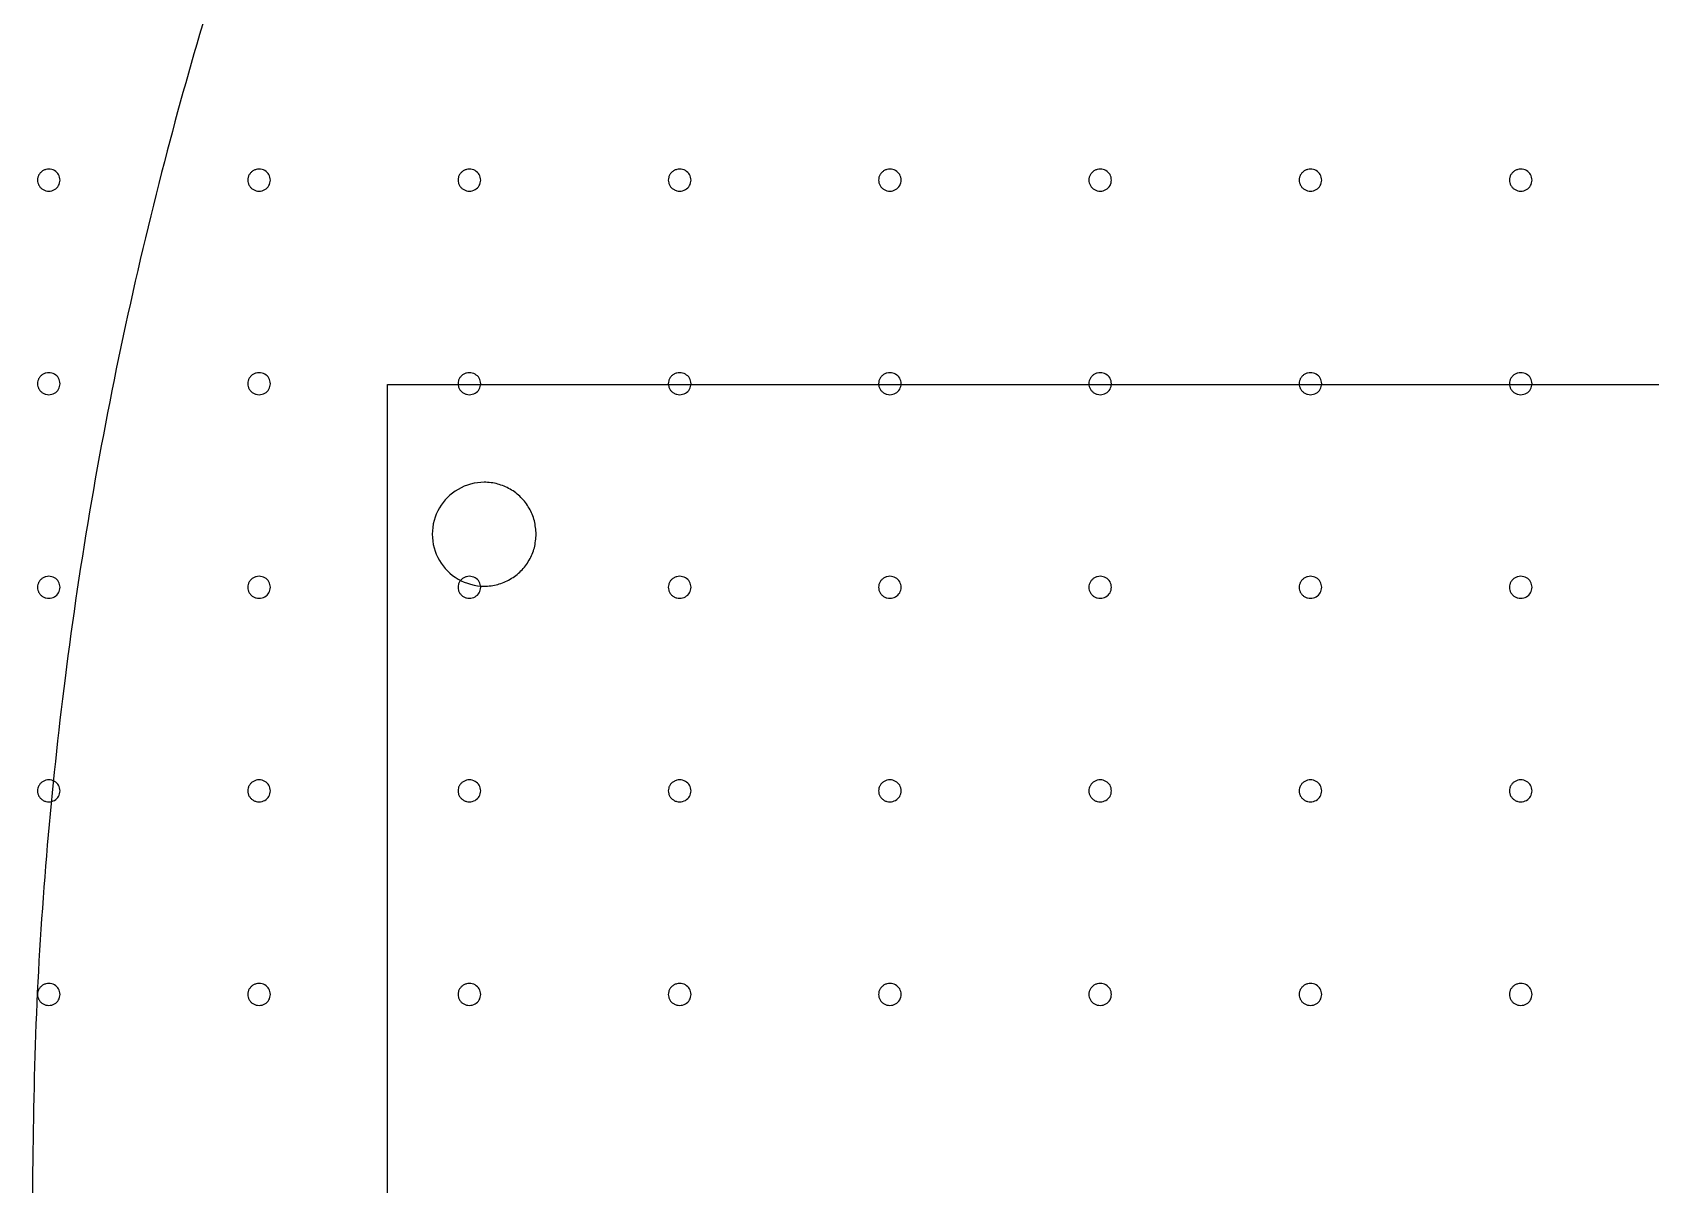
# Model space of a CAD drawing. Extents: x 0 to 210, y 0 to 204.
# Drawn here: x 0.14 to 41.4, y 104.94 to 134.29 of the extents above; entities that cross this region are included whole.
import ezdxf

# ---------------------------------------------------------------- set-up
doc = ezdxf.new("R2010")
doc.units = 0
doc.layers.add('Capa_1', color=7, linetype='CONTINUOUS')

msp = doc.modelspace()

# ---------------------------------------------------------------- linework, layer by layer
at = {"layer": 'Capa_1', "color": 7}
for p, q in [((0.850061, 130.530756), (0.850061, 130.530756)), ((6.210611, 130.530756), (6.210611, 130.530756)), ((11.571162, 130.530756), (11.571162, 130.530756)), ((16.931712, 130.530756), (16.931712, 130.530756)), ((22.292263, 130.530756), (22.292263, 130.530756)), ((27.652812, 130.530756), (27.652812, 130.530756)), ((33.013362, 130.530756), (33.013362, 130.530756)), ((38.373914, 130.530756), (38.373914, 130.530756)), ((0.850061, 125.343967), (0.850061, 125.343967)), ((6.210611, 125.343967), (6.210611, 125.343967)), ((11.571162, 125.343967), (11.571162, 125.343967)), ((16.931712, 125.343967), (16.931712, 125.343967)), ((22.292263, 125.343967), (22.292263, 125.343967)), ((27.652812, 125.343967), (27.652812, 125.343967)), ((33.013362, 125.343967), (33.013362, 125.343967)), ((38.373914, 125.343967), (38.373914, 125.343967)), ((12.983611, 121.509748), (12.983611, 121.509748)), ((0.850061, 120.157181), (0.850061, 120.157181)), ((6.210611, 120.157181), (6.210611, 120.157181)), ((11.571162, 120.157181), (11.571162, 120.157181)), ((16.931712, 120.157181), (16.931712, 120.157181)), ((22.292263, 120.157181), (22.292263, 120.157181)), ((27.652812, 120.157181), (27.652812, 120.157181)), ((33.013362, 120.157181), (33.013362, 120.157181)), ((38.373914, 120.157181), (38.373914, 120.157181)), ((0.850061, 114.970394), (0.850061, 114.970394)), ((6.210611, 114.970394), (6.210611, 114.970394)), ((11.571162, 114.970394), (11.571162, 114.970394)), ((16.931712, 114.970394), (16.931712, 114.970394)), ((22.292263, 114.970394), (22.292263, 114.970394)), ((27.652812, 114.970394), (27.652812, 114.970394)), ((33.013362, 114.970394), (33.013362, 114.970394)), ((38.373914, 114.970394), (38.373914, 114.970394)), ((0.850061, 109.783608), (0.850061, 109.783608)), ((6.210611, 109.783608), (6.210611, 109.783608)), ((11.571162, 109.783608), (11.571162, 109.783608)), ((16.931712, 109.783608), (16.931712, 109.783608)), ((22.292263, 109.783608), (22.292263, 109.783608)), ((27.652812, 109.783608), (27.652812, 109.783608)), ((33.013362, 109.783608), (33.013362, 109.783608)), ((38.373914, 109.783608), (38.373914, 109.783608))]:
    msp.add_line(p, q, dxfattribs=at)
at = {"layer": 'Capa_1', "color": 1}
for p, q in [((9.196389, 125.323346), (59.843614, 125.323346)), ((9.196389, 84.676127), (9.196389, 125.323346))]:
    msp.add_line(p, q, dxfattribs=at)
at = {"layer": 'Capa_1', "color": 7}
for points, knots in [([(12.874184, 154.727772), (12.199114, 153.449918), (10.850418, 150.896945), (9.031763, 146.96932), (7.394556, 143.046568), (5.945186, 139.129869), (4.671981, 135.229055), (3.511036, 131.135163), (2.484113, 126.847086), (1.615329, 122.365672), (0.954992, 117.941684), (0.494955, 113.583713), (0.206595, 109.298789), (0.162954, 106.434237), (0.141111, 105.000437)], [0, 0, 0, 0, 4.33501, 8.660742, 12.979161, 17.084288, 21.186086, 25.28611, 29.847043, 34.409792, 38.976489, 43.26141, 47.55356, 51.854858, 51.854858, 51.854858, 51.854858]), ([(0.850061, 130.530756), (0.841995, 130.481322), (0.825989, 130.383224), (0.710354, 130.276771), (0.586041, 130.244492), (0.485422, 130.257422), (0.414977, 130.285565), (0.354378, 130.330425), (0.307824, 130.389031), (0.278507, 130.457353), (0.268467, 130.530756), (0.278507, 130.604158), (0.307825, 130.67248), (0.354379, 130.731085), (0.414978, 130.775944), (0.485423, 130.804087), (0.586041, 130.817017), (0.710353, 130.784738), (0.825988, 130.678286), (0.841995, 130.580189), (0.850061, 130.530756)], [0, 0, 0, 0, 0.146605, 0.290931, 0.441768, 0.517413, 0.592123, 0.666911, 0.741063, 0.814052, 0.887328, 0.960604, 1.033593, 1.107744, 1.182532, 1.257241, 1.332887, 1.483723, 1.628047, 1.774652, 1.774652, 1.774652, 1.774652]), ([(6.210611, 130.530756), (6.202545, 130.481322), (6.186539, 130.383224), (6.070905, 130.276771), (5.946592, 130.244492), (5.845973, 130.257422), (5.775528, 130.285565), (5.714929, 130.330425), (5.668374, 130.389031), (5.639057, 130.457353), (5.629018, 130.530756), (5.639057, 130.604158), (5.668375, 130.67248), (5.71493, 130.731085), (5.775528, 130.775944), (5.845973, 130.804087), (5.946592, 130.817017), (6.070904, 130.784738), (6.186538, 130.678286), (6.202545, 130.580189), (6.210611, 130.530756)], [0, 0, 0, 0, 0.146605, 0.290931, 0.441768, 0.517413, 0.592123, 0.666911, 0.741063, 0.814052, 0.887328, 0.960604, 1.033593, 1.107744, 1.182532, 1.257241, 1.332887, 1.483723, 1.628047, 1.774652, 1.774652, 1.774652, 1.774652]), ([(11.571162, 130.530756), (11.563096, 130.481322), (11.54709, 130.383224), (11.431455, 130.276771), (11.307142, 130.244492), (11.206523, 130.257422), (11.136078, 130.285565), (11.075479, 130.330425), (11.028925, 130.389031), (10.999607, 130.457353), (10.989568, 130.530756), (10.999608, 130.604158), (11.028926, 130.67248), (11.07548, 130.731085), (11.136079, 130.775944), (11.206524, 130.804087), (11.307142, 130.817017), (11.431454, 130.784738), (11.547088, 130.678286), (11.563095, 130.580189), (11.571162, 130.530756)], [0, 0, 0, 0, 0.146605, 0.290931, 0.441768, 0.517413, 0.592123, 0.666911, 0.741063, 0.814052, 0.887328, 0.960604, 1.033593, 1.107744, 1.182532, 1.257241, 1.332887, 1.483723, 1.628047, 1.774652, 1.774652, 1.774652, 1.774652]), ([(16.931712, 130.530756), (16.923646, 130.481322), (16.90764, 130.383224), (16.792005, 130.276771), (16.667693, 130.244492), (16.567073, 130.257422), (16.496629, 130.285565), (16.43603, 130.330425), (16.389475, 130.389031), (16.360158, 130.457353), (16.350118, 130.530756), (16.360158, 130.604158), (16.389476, 130.67248), (16.436031, 130.731085), (16.496629, 130.775944), (16.567074, 130.804087), (16.667692, 130.817017), (16.792005, 130.784738), (16.907639, 130.678286), (16.923646, 130.580189), (16.931712, 130.530756)], [0, 0, 0, 0, 0.146605, 0.290931, 0.441768, 0.517413, 0.592123, 0.666911, 0.741063, 0.814052, 0.887328, 0.960604, 1.033593, 1.107744, 1.182532, 1.257241, 1.332887, 1.483723, 1.628047, 1.774652, 1.774652, 1.774652, 1.774652]), ([(22.292263, 130.530756), (22.284197, 130.481322), (22.26819, 130.383224), (22.152556, 130.276771), (22.028243, 130.244492), (21.927624, 130.257422), (21.857179, 130.285565), (21.79658, 130.330425), (21.750026, 130.389031), (21.720708, 130.457353), (21.710669, 130.530756), (21.720709, 130.604158), (21.750027, 130.67248), (21.796581, 130.731085), (21.85718, 130.775944), (21.927624, 130.804087), (22.028243, 130.817017), (22.152555, 130.784738), (22.268189, 130.678286), (22.284196, 130.580189), (22.292263, 130.530756)], [0, 0, 0, 0, 0.146605, 0.290931, 0.441768, 0.517413, 0.592123, 0.666911, 0.741063, 0.814052, 0.887328, 0.960604, 1.033593, 1.107744, 1.182532, 1.257241, 1.332887, 1.483723, 1.628047, 1.774652, 1.774652, 1.774652, 1.774652]), ([(27.652812, 130.530756), (27.644746, 130.481322), (27.62874, 130.383224), (27.513106, 130.276771), (27.388793, 130.244492), (27.288174, 130.257422), (27.217729, 130.285565), (27.15713, 130.330425), (27.110576, 130.389031), (27.081258, 130.457353), (27.071219, 130.530756), (27.081259, 130.604158), (27.110576, 130.67248), (27.157131, 130.731085), (27.21773, 130.775944), (27.288174, 130.804087), (27.388793, 130.817017), (27.513105, 130.784738), (27.628739, 130.678286), (27.644746, 130.580189), (27.652812, 130.530756)], [0, 0, 0, 0, 0.146605, 0.290931, 0.441768, 0.517413, 0.592123, 0.666911, 0.741063, 0.814052, 0.887328, 0.960604, 1.033593, 1.107744, 1.182532, 1.257241, 1.332887, 1.483723, 1.628047, 1.774652, 1.774652, 1.774652, 1.774652]), ([(33.013362, 130.530756), (33.005296, 130.481322), (32.98929, 130.383224), (32.873656, 130.276771), (32.749343, 130.244492), (32.648724, 130.257422), (32.578279, 130.285565), (32.51768, 130.330425), (32.471125, 130.389031), (32.441808, 130.457353), (32.431768, 130.530756), (32.441808, 130.604158), (32.471126, 130.67248), (32.517681, 130.731085), (32.578279, 130.775944), (32.648724, 130.804087), (32.749342, 130.817017), (32.873655, 130.784738), (32.989289, 130.678286), (33.005296, 130.580189), (33.013362, 130.530756)], [0, 0, 0, 0, 0.146605, 0.290931, 0.441768, 0.517413, 0.592123, 0.666911, 0.741063, 0.814052, 0.887328, 0.960604, 1.033593, 1.107744, 1.182532, 1.257241, 1.332887, 1.483723, 1.628047, 1.774652, 1.774652, 1.774652, 1.774652]), ([(38.373914, 130.530756), (38.365849, 130.481322), (38.349842, 130.383224), (38.234208, 130.276771), (38.109895, 130.244492), (38.009276, 130.257422), (37.938831, 130.285565), (37.878232, 130.330425), (37.831678, 130.389031), (37.80236, 130.457353), (37.792321, 130.530756), (37.802361, 130.604158), (37.831678, 130.67248), (37.878233, 130.731085), (37.938832, 130.775944), (38.009276, 130.804087), (38.109895, 130.817017), (38.234207, 130.784738), (38.349841, 130.678286), (38.365848, 130.580189), (38.373914, 130.530756)], [0, 0, 0, 0, 0.146605, 0.290931, 0.441768, 0.517413, 0.592123, 0.666911, 0.741063, 0.814052, 0.887328, 0.960604, 1.033593, 1.107744, 1.182532, 1.257241, 1.332887, 1.483723, 1.628047, 1.774652, 1.774652, 1.774652, 1.774652]), ([(0.850061, 125.343967), (0.841995, 125.294534), (0.825989, 125.196436), (0.710354, 125.089983), (0.586041, 125.057703), (0.485422, 125.070634), (0.414977, 125.098777), (0.354378, 125.143637), (0.307824, 125.202242), (0.278507, 125.270564), (0.268467, 125.343967), (0.278507, 125.417369), (0.307825, 125.485691), (0.354379, 125.544296), (0.414978, 125.589155), (0.485423, 125.617298), (0.586041, 125.630229), (0.710353, 125.597949), (0.825988, 125.491497), (0.841995, 125.3934), (0.850061, 125.343967)], [0, 0, 0, 0, 0.146605, 0.290931, 0.441768, 0.517413, 0.592123, 0.666911, 0.741063, 0.814052, 0.887328, 0.960604, 1.033593, 1.107744, 1.182532, 1.257241, 1.332887, 1.483723, 1.628047, 1.774652, 1.774652, 1.774652, 1.774652]), ([(6.210611, 125.343967), (6.202545, 125.294534), (6.186539, 125.196436), (6.070905, 125.089983), (5.946592, 125.057703), (5.845973, 125.070634), (5.775528, 125.098777), (5.714929, 125.143637), (5.668374, 125.202242), (5.639057, 125.270564), (5.629018, 125.343967), (5.639057, 125.417369), (5.668375, 125.485691), (5.71493, 125.544296), (5.775528, 125.589155), (5.845973, 125.617298), (5.946592, 125.630229), (6.070904, 125.597949), (6.186538, 125.491497), (6.202545, 125.3934), (6.210611, 125.343967)], [0, 0, 0, 0, 0.146605, 0.290931, 0.441768, 0.517413, 0.592123, 0.666911, 0.741063, 0.814052, 0.887328, 0.960604, 1.033593, 1.107744, 1.182532, 1.257241, 1.332887, 1.483723, 1.628047, 1.774652, 1.774652, 1.774652, 1.774652]), ([(11.571162, 125.343967), (11.563096, 125.294534), (11.54709, 125.196436), (11.431455, 125.089983), (11.307142, 125.057703), (11.206523, 125.070634), (11.136078, 125.098777), (11.075479, 125.143637), (11.028925, 125.202242), (10.999607, 125.270564), (10.989568, 125.343967), (10.999608, 125.417369), (11.028926, 125.485691), (11.07548, 125.544296), (11.136079, 125.589155), (11.206524, 125.617298), (11.307142, 125.630229), (11.431454, 125.597949), (11.547088, 125.491497), (11.563095, 125.3934), (11.571162, 125.343967)], [0, 0, 0, 0, 0.146605, 0.290931, 0.441768, 0.517413, 0.592123, 0.666911, 0.741063, 0.814052, 0.887328, 0.960604, 1.033593, 1.107744, 1.182532, 1.257241, 1.332887, 1.483723, 1.628047, 1.774652, 1.774652, 1.774652, 1.774652]), ([(16.931712, 125.343967), (16.923646, 125.294534), (16.90764, 125.196436), (16.792005, 125.089983), (16.667693, 125.057703), (16.567073, 125.070634), (16.496629, 125.098777), (16.43603, 125.143637), (16.389475, 125.202242), (16.360158, 125.270564), (16.350118, 125.343967), (16.360158, 125.417369), (16.389476, 125.485691), (16.436031, 125.544296), (16.496629, 125.589155), (16.567074, 125.617298), (16.667692, 125.630229), (16.792005, 125.597949), (16.907639, 125.491497), (16.923646, 125.3934), (16.931712, 125.343967)], [0, 0, 0, 0, 0.146605, 0.290931, 0.441768, 0.517413, 0.592123, 0.666911, 0.741063, 0.814052, 0.887328, 0.960604, 1.033593, 1.107744, 1.182532, 1.257241, 1.332887, 1.483723, 1.628047, 1.774652, 1.774652, 1.774652, 1.774652]), ([(22.292263, 125.343967), (22.284197, 125.294534), (22.26819, 125.196436), (22.152556, 125.089983), (22.028243, 125.057703), (21.927624, 125.070634), (21.857179, 125.098777), (21.79658, 125.143637), (21.750026, 125.202242), (21.720708, 125.270564), (21.710669, 125.343967), (21.720709, 125.417369), (21.750027, 125.485691), (21.796581, 125.544296), (21.85718, 125.589155), (21.927624, 125.617298), (22.028243, 125.630229), (22.152555, 125.597949), (22.268189, 125.491497), (22.284196, 125.3934), (22.292263, 125.343967)], [0, 0, 0, 0, 0.146605, 0.290931, 0.441768, 0.517413, 0.592123, 0.666911, 0.741063, 0.814052, 0.887328, 0.960604, 1.033593, 1.107744, 1.182532, 1.257241, 1.332887, 1.483723, 1.628047, 1.774652, 1.774652, 1.774652, 1.774652]), ([(27.652812, 125.343967), (27.644746, 125.294534), (27.62874, 125.196436), (27.513106, 125.089983), (27.388793, 125.057703), (27.288174, 125.070634), (27.217729, 125.098777), (27.15713, 125.143637), (27.110576, 125.202242), (27.081258, 125.270564), (27.071219, 125.343967), (27.081259, 125.417369), (27.110576, 125.485691), (27.157131, 125.544296), (27.21773, 125.589155), (27.288174, 125.617298), (27.388793, 125.630229), (27.513105, 125.597949), (27.628739, 125.491497), (27.644746, 125.3934), (27.652812, 125.343967)], [0, 0, 0, 0, 0.146605, 0.290931, 0.441768, 0.517413, 0.592123, 0.666911, 0.741063, 0.814052, 0.887328, 0.960604, 1.033593, 1.107744, 1.182532, 1.257241, 1.332887, 1.483723, 1.628047, 1.774652, 1.774652, 1.774652, 1.774652]), ([(33.013362, 125.343967), (33.005296, 125.294534), (32.98929, 125.196436), (32.873656, 125.089983), (32.749343, 125.057703), (32.648724, 125.070634), (32.578279, 125.098777), (32.51768, 125.143637), (32.471125, 125.202242), (32.441808, 125.270564), (32.431768, 125.343967), (32.441808, 125.417369), (32.471126, 125.485691), (32.517681, 125.544296), (32.578279, 125.589155), (32.648724, 125.617298), (32.749342, 125.630229), (32.873655, 125.597949), (32.989289, 125.491497), (33.005296, 125.3934), (33.013362, 125.343967)], [0, 0, 0, 0, 0.146605, 0.290931, 0.441768, 0.517413, 0.592123, 0.666911, 0.741063, 0.814052, 0.887328, 0.960604, 1.033593, 1.107744, 1.182532, 1.257241, 1.332887, 1.483723, 1.628047, 1.774652, 1.774652, 1.774652, 1.774652]), ([(38.373914, 125.343967), (38.365849, 125.294534), (38.349842, 125.196436), (38.234208, 125.089983), (38.109895, 125.057703), (38.009276, 125.070634), (37.938831, 125.098777), (37.878232, 125.143637), (37.831678, 125.202242), (37.80236, 125.270564), (37.792321, 125.343967), (37.802361, 125.417369), (37.831678, 125.485691), (37.878233, 125.544296), (37.938832, 125.589155), (38.009276, 125.617298), (38.109895, 125.630229), (38.234207, 125.597949), (38.349841, 125.491497), (38.365848, 125.3934), (38.373914, 125.343967)], [0, 0, 0, 0, 0.146605, 0.290931, 0.441768, 0.517413, 0.592123, 0.666911, 0.741063, 0.814052, 0.887328, 0.960604, 1.033593, 1.107744, 1.182532, 1.257241, 1.332887, 1.483723, 1.628047, 1.774652, 1.774652, 1.774652, 1.774652]), ([(12.983611, 121.509748), (12.974787, 121.393921), (12.957213, 121.163226), (12.818336, 120.840376), (12.60703, 120.563008), (12.329333, 120.350296), (12.00639, 120.216688), (11.545284, 120.155088), (10.966336, 120.310356), (10.460963, 120.816723), (10.273164, 121.509748), (10.460963, 122.202773), (10.966336, 122.709141), (11.545284, 122.864408), (12.00639, 122.802809), (12.329333, 122.669201), (12.60703, 122.456488), (12.818336, 122.17912), (12.957213, 121.85627), (12.974787, 121.625575), (12.983611, 121.509748)], [0, 0, 0, 0, 0.346488, 0.690109, 1.036597, 1.383085, 1.726706, 2.073194, 2.765256, 3.436792, 4.128854, 4.820916, 5.492452, 6.184514, 6.531002, 6.874623, 7.221111, 7.567599, 7.91122, 8.257708, 8.257708, 8.257708, 8.257708]), ([(0.850061, 120.157181), (0.841995, 120.107747), (0.825989, 120.009649), (0.710354, 119.903196), (0.586041, 119.870917), (0.485422, 119.883847), (0.414977, 119.91199), (0.354378, 119.95685), (0.307824, 120.015456), (0.278507, 120.083778), (0.268467, 120.157181), (0.278507, 120.230583), (0.307825, 120.298905), (0.354379, 120.35751), (0.414978, 120.402369), (0.485423, 120.430512), (0.586041, 120.443442), (0.710353, 120.411163), (0.825988, 120.304711), (0.841995, 120.206614), (0.850061, 120.157181)], [0, 0, 0, 0, 0.146605, 0.290931, 0.441768, 0.517413, 0.592123, 0.666911, 0.741063, 0.814052, 0.887328, 0.960604, 1.033593, 1.107744, 1.182532, 1.257241, 1.332887, 1.483723, 1.628047, 1.774652, 1.774652, 1.774652, 1.774652]), ([(6.210611, 120.157181), (6.202545, 120.107747), (6.186539, 120.009649), (6.070905, 119.903196), (5.946592, 119.870917), (5.845973, 119.883847), (5.775528, 119.91199), (5.714929, 119.95685), (5.668374, 120.015456), (5.639057, 120.083778), (5.629018, 120.157181), (5.639057, 120.230583), (5.668375, 120.298905), (5.71493, 120.35751), (5.775528, 120.402369), (5.845973, 120.430512), (5.946592, 120.443442), (6.070904, 120.411163), (6.186538, 120.304711), (6.202545, 120.206614), (6.210611, 120.157181)], [0, 0, 0, 0, 0.146605, 0.290931, 0.441768, 0.517413, 0.592123, 0.666911, 0.741063, 0.814052, 0.887328, 0.960604, 1.033593, 1.107744, 1.182532, 1.257241, 1.332887, 1.483723, 1.628047, 1.774652, 1.774652, 1.774652, 1.774652]), ([(11.571162, 120.157181), (11.563096, 120.107747), (11.54709, 120.009649), (11.431455, 119.903196), (11.307142, 119.870917), (11.206523, 119.883847), (11.136078, 119.91199), (11.075479, 119.95685), (11.028925, 120.015456), (10.999607, 120.083778), (10.989568, 120.157181), (10.999608, 120.230583), (11.028926, 120.298905), (11.07548, 120.35751), (11.136079, 120.402369), (11.206524, 120.430512), (11.307142, 120.443442), (11.431454, 120.411163), (11.547088, 120.304711), (11.563095, 120.206614), (11.571162, 120.157181)], [0, 0, 0, 0, 0.146605, 0.290931, 0.441768, 0.517413, 0.592123, 0.666911, 0.741063, 0.814052, 0.887328, 0.960604, 1.033593, 1.107744, 1.182532, 1.257241, 1.332887, 1.483723, 1.628047, 1.774652, 1.774652, 1.774652, 1.774652]), ([(16.931712, 120.157181), (16.923646, 120.107747), (16.90764, 120.009649), (16.792005, 119.903196), (16.667693, 119.870917), (16.567073, 119.883847), (16.496629, 119.91199), (16.43603, 119.95685), (16.389475, 120.015456), (16.360158, 120.083778), (16.350118, 120.157181), (16.360158, 120.230583), (16.389476, 120.298905), (16.436031, 120.35751), (16.496629, 120.402369), (16.567074, 120.430512), (16.667692, 120.443442), (16.792005, 120.411163), (16.907639, 120.304711), (16.923646, 120.206614), (16.931712, 120.157181)], [0, 0, 0, 0, 0.146605, 0.290931, 0.441768, 0.517413, 0.592123, 0.666911, 0.741063, 0.814052, 0.887328, 0.960604, 1.033593, 1.107744, 1.182532, 1.257241, 1.332887, 1.483723, 1.628047, 1.774652, 1.774652, 1.774652, 1.774652]), ([(22.292263, 120.157181), (22.284197, 120.107747), (22.26819, 120.009649), (22.152556, 119.903196), (22.028243, 119.870917), (21.927624, 119.883847), (21.857179, 119.91199), (21.79658, 119.95685), (21.750026, 120.015456), (21.720708, 120.083778), (21.710669, 120.157181), (21.720709, 120.230583), (21.750027, 120.298905), (21.796581, 120.35751), (21.85718, 120.402369), (21.927624, 120.430512), (22.028243, 120.443442), (22.152555, 120.411163), (22.268189, 120.304711), (22.284196, 120.206614), (22.292263, 120.157181)], [0, 0, 0, 0, 0.146605, 0.290931, 0.441768, 0.517413, 0.592123, 0.666911, 0.741063, 0.814052, 0.887328, 0.960604, 1.033593, 1.107744, 1.182532, 1.257241, 1.332887, 1.483723, 1.628047, 1.774652, 1.774652, 1.774652, 1.774652]), ([(27.652812, 120.157181), (27.644746, 120.107747), (27.62874, 120.009649), (27.513106, 119.903196), (27.388793, 119.870917), (27.288174, 119.883847), (27.217729, 119.91199), (27.15713, 119.95685), (27.110576, 120.015456), (27.081258, 120.083778), (27.071219, 120.157181), (27.081259, 120.230583), (27.110576, 120.298905), (27.157131, 120.35751), (27.21773, 120.402369), (27.288174, 120.430512), (27.388793, 120.443442), (27.513105, 120.411163), (27.628739, 120.304711), (27.644746, 120.206614), (27.652812, 120.157181)], [0, 0, 0, 0, 0.146605, 0.290931, 0.441768, 0.517413, 0.592123, 0.666911, 0.741063, 0.814052, 0.887328, 0.960604, 1.033593, 1.107744, 1.182532, 1.257241, 1.332887, 1.483723, 1.628047, 1.774652, 1.774652, 1.774652, 1.774652]), ([(33.013362, 120.157181), (33.005296, 120.107747), (32.98929, 120.009649), (32.873656, 119.903196), (32.749343, 119.870917), (32.648724, 119.883847), (32.578279, 119.91199), (32.51768, 119.95685), (32.471125, 120.015456), (32.441808, 120.083778), (32.431768, 120.157181), (32.441808, 120.230583), (32.471126, 120.298905), (32.517681, 120.35751), (32.578279, 120.402369), (32.648724, 120.430512), (32.749342, 120.443442), (32.873655, 120.411163), (32.989289, 120.304711), (33.005296, 120.206614), (33.013362, 120.157181)], [0, 0, 0, 0, 0.146605, 0.290931, 0.441768, 0.517413, 0.592123, 0.666911, 0.741063, 0.814052, 0.887328, 0.960604, 1.033593, 1.107744, 1.182532, 1.257241, 1.332887, 1.483723, 1.628047, 1.774652, 1.774652, 1.774652, 1.774652]), ([(38.373914, 120.157181), (38.365849, 120.107747), (38.349842, 120.009649), (38.234208, 119.903196), (38.109895, 119.870917), (38.009276, 119.883847), (37.938831, 119.91199), (37.878232, 119.95685), (37.831678, 120.015456), (37.80236, 120.083778), (37.792321, 120.157181), (37.802361, 120.230583), (37.831678, 120.298905), (37.878233, 120.35751), (37.938832, 120.402369), (38.009276, 120.430512), (38.109895, 120.443442), (38.234207, 120.411163), (38.349841, 120.304711), (38.365848, 120.206614), (38.373914, 120.157181)], [0, 0, 0, 0, 0.146605, 0.290931, 0.441768, 0.517413, 0.592123, 0.666911, 0.741063, 0.814052, 0.887328, 0.960604, 1.033593, 1.107744, 1.182532, 1.257241, 1.332887, 1.483723, 1.628047, 1.774652, 1.774652, 1.774652, 1.774652]), ([(0.850061, 114.970394), (0.841995, 114.920961), (0.825989, 114.822863), (0.710354, 114.71641), (0.586041, 114.68413), (0.485422, 114.697061), (0.414977, 114.725204), (0.354378, 114.770064), (0.307824, 114.828669), (0.278507, 114.896992), (0.268467, 114.970394), (0.278507, 115.043797), (0.307825, 115.112118), (0.354379, 115.170723), (0.414978, 115.215583), (0.485423, 115.243726), (0.586041, 115.256656), (0.710353, 115.224377), (0.825988, 115.117925), (0.841995, 115.019828), (0.850061, 114.970394)], [0, 0, 0, 0, 0.146605, 0.290931, 0.441768, 0.517413, 0.592123, 0.666911, 0.741063, 0.814052, 0.887328, 0.960604, 1.033593, 1.107744, 1.182532, 1.257241, 1.332887, 1.483723, 1.628047, 1.774652, 1.774652, 1.774652, 1.774652]), ([(6.210611, 114.970394), (6.202545, 114.920961), (6.186539, 114.822863), (6.070905, 114.71641), (5.946592, 114.68413), (5.845973, 114.697061), (5.775528, 114.725204), (5.714929, 114.770064), (5.668374, 114.828669), (5.639057, 114.896992), (5.629018, 114.970394), (5.639057, 115.043797), (5.668375, 115.112118), (5.71493, 115.170723), (5.775528, 115.215583), (5.845973, 115.243726), (5.946592, 115.256656), (6.070904, 115.224377), (6.186538, 115.117925), (6.202545, 115.019828), (6.210611, 114.970394)], [0, 0, 0, 0, 0.146605, 0.290931, 0.441768, 0.517413, 0.592123, 0.666911, 0.741063, 0.814052, 0.887328, 0.960604, 1.033593, 1.107744, 1.182532, 1.257241, 1.332887, 1.483723, 1.628047, 1.774652, 1.774652, 1.774652, 1.774652]), ([(11.571162, 114.970394), (11.563096, 114.920961), (11.54709, 114.822863), (11.431455, 114.71641), (11.307142, 114.68413), (11.206523, 114.697061), (11.136078, 114.725204), (11.075479, 114.770064), (11.028925, 114.828669), (10.999607, 114.896992), (10.989568, 114.970394), (10.999608, 115.043797), (11.028926, 115.112118), (11.07548, 115.170723), (11.136079, 115.215583), (11.206524, 115.243726), (11.307142, 115.256656), (11.431454, 115.224377), (11.547088, 115.117925), (11.563095, 115.019828), (11.571162, 114.970394)], [0, 0, 0, 0, 0.146605, 0.290931, 0.441768, 0.517413, 0.592123, 0.666911, 0.741063, 0.814052, 0.887328, 0.960604, 1.033593, 1.107744, 1.182532, 1.257241, 1.332887, 1.483723, 1.628047, 1.774652, 1.774652, 1.774652, 1.774652]), ([(16.931712, 114.970394), (16.923646, 114.920961), (16.90764, 114.822863), (16.792005, 114.71641), (16.667693, 114.68413), (16.567073, 114.697061), (16.496629, 114.725204), (16.43603, 114.770064), (16.389475, 114.828669), (16.360158, 114.896992), (16.350118, 114.970394), (16.360158, 115.043797), (16.389476, 115.112118), (16.436031, 115.170723), (16.496629, 115.215583), (16.567074, 115.243726), (16.667692, 115.256656), (16.792005, 115.224377), (16.907639, 115.117925), (16.923646, 115.019828), (16.931712, 114.970394)], [0, 0, 0, 0, 0.146605, 0.290931, 0.441768, 0.517413, 0.592123, 0.666911, 0.741063, 0.814052, 0.887328, 0.960604, 1.033593, 1.107744, 1.182532, 1.257241, 1.332887, 1.483723, 1.628047, 1.774652, 1.774652, 1.774652, 1.774652]), ([(22.292263, 114.970394), (22.284197, 114.920961), (22.26819, 114.822863), (22.152556, 114.71641), (22.028243, 114.68413), (21.927624, 114.697061), (21.857179, 114.725204), (21.79658, 114.770064), (21.750026, 114.828669), (21.720708, 114.896992), (21.710669, 114.970394), (21.720709, 115.043797), (21.750027, 115.112118), (21.796581, 115.170723), (21.85718, 115.215583), (21.927624, 115.243726), (22.028243, 115.256656), (22.152555, 115.224377), (22.268189, 115.117925), (22.284196, 115.019828), (22.292263, 114.970394)], [0, 0, 0, 0, 0.146605, 0.290931, 0.441768, 0.517413, 0.592123, 0.666911, 0.741063, 0.814052, 0.887328, 0.960604, 1.033593, 1.107744, 1.182532, 1.257241, 1.332887, 1.483723, 1.628047, 1.774652, 1.774652, 1.774652, 1.774652]), ([(27.652812, 114.970394), (27.644746, 114.920961), (27.62874, 114.822863), (27.513106, 114.71641), (27.388793, 114.68413), (27.288174, 114.697061), (27.217729, 114.725204), (27.15713, 114.770064), (27.110576, 114.828669), (27.081258, 114.896992), (27.071219, 114.970394), (27.081259, 115.043797), (27.110576, 115.112118), (27.157131, 115.170723), (27.21773, 115.215583), (27.288174, 115.243726), (27.388793, 115.256656), (27.513105, 115.224377), (27.628739, 115.117925), (27.644746, 115.019828), (27.652812, 114.970394)], [0, 0, 0, 0, 0.146605, 0.290931, 0.441768, 0.517413, 0.592123, 0.666911, 0.741063, 0.814052, 0.887328, 0.960604, 1.033593, 1.107744, 1.182532, 1.257241, 1.332887, 1.483723, 1.628047, 1.774652, 1.774652, 1.774652, 1.774652]), ([(33.013362, 114.970394), (33.005296, 114.920961), (32.98929, 114.822863), (32.873656, 114.71641), (32.749343, 114.68413), (32.648724, 114.697061), (32.578279, 114.725204), (32.51768, 114.770064), (32.471125, 114.828669), (32.441808, 114.896992), (32.431768, 114.970394), (32.441808, 115.043797), (32.471126, 115.112118), (32.517681, 115.170723), (32.578279, 115.215583), (32.648724, 115.243726), (32.749342, 115.256656), (32.873655, 115.224377), (32.989289, 115.117925), (33.005296, 115.019828), (33.013362, 114.970394)], [0, 0, 0, 0, 0.146605, 0.290931, 0.441768, 0.517413, 0.592123, 0.666911, 0.741063, 0.814052, 0.887328, 0.960604, 1.033593, 1.107744, 1.182532, 1.257241, 1.332887, 1.483723, 1.628047, 1.774652, 1.774652, 1.774652, 1.774652]), ([(38.373914, 114.970394), (38.365849, 114.920961), (38.349842, 114.822863), (38.234208, 114.71641), (38.109895, 114.68413), (38.009276, 114.697061), (37.938831, 114.725204), (37.878232, 114.770064), (37.831678, 114.828669), (37.80236, 114.896992), (37.792321, 114.970394), (37.802361, 115.043797), (37.831678, 115.112118), (37.878233, 115.170723), (37.938832, 115.215583), (38.009276, 115.243726), (38.109895, 115.256656), (38.234207, 115.224377), (38.349841, 115.117925), (38.365848, 115.019828), (38.373914, 114.970394)], [0, 0, 0, 0, 0.146605, 0.290931, 0.441768, 0.517413, 0.592123, 0.666911, 0.741063, 0.814052, 0.887328, 0.960604, 1.033593, 1.107744, 1.182532, 1.257241, 1.332887, 1.483723, 1.628047, 1.774652, 1.774652, 1.774652, 1.774652]), ([(0.850061, 109.783608), (0.841995, 109.734175), (0.825989, 109.636077), (0.710354, 109.529624), (0.586041, 109.497344), (0.485422, 109.510275), (0.414977, 109.538418), (0.354378, 109.583278), (0.307824, 109.641883), (0.278507, 109.710205), (0.268467, 109.783608), (0.278507, 109.85701), (0.307825, 109.925332), (0.354379, 109.983937), (0.414978, 110.028796), (0.485423, 110.056939), (0.586041, 110.06987), (0.710353, 110.03759), (0.825988, 109.931138), (0.841995, 109.833041), (0.850061, 109.783608)], [0, 0, 0, 0, 0.146605, 0.290931, 0.441768, 0.517413, 0.592123, 0.666911, 0.741063, 0.814052, 0.887328, 0.960604, 1.033593, 1.107744, 1.182532, 1.257241, 1.332887, 1.483723, 1.628047, 1.774652, 1.774652, 1.774652, 1.774652]), ([(6.210611, 109.783608), (6.202545, 109.734175), (6.186539, 109.636077), (6.070905, 109.529624), (5.946592, 109.497344), (5.845973, 109.510275), (5.775528, 109.538418), (5.714929, 109.583278), (5.668374, 109.641883), (5.639057, 109.710205), (5.629018, 109.783608), (5.639057, 109.85701), (5.668375, 109.925332), (5.71493, 109.983937), (5.775528, 110.028796), (5.845973, 110.056939), (5.946592, 110.06987), (6.070904, 110.03759), (6.186538, 109.931138), (6.202545, 109.833041), (6.210611, 109.783608)], [0, 0, 0, 0, 0.146605, 0.290931, 0.441768, 0.517413, 0.592123, 0.666911, 0.741063, 0.814052, 0.887328, 0.960604, 1.033593, 1.107744, 1.182532, 1.257241, 1.332887, 1.483723, 1.628047, 1.774652, 1.774652, 1.774652, 1.774652]), ([(11.571162, 109.783608), (11.563096, 109.734175), (11.54709, 109.636077), (11.431455, 109.529624), (11.307142, 109.497344), (11.206523, 109.510275), (11.136078, 109.538418), (11.075479, 109.583278), (11.028925, 109.641883), (10.999607, 109.710205), (10.989568, 109.783608), (10.999608, 109.85701), (11.028926, 109.925332), (11.07548, 109.983937), (11.136079, 110.028796), (11.206524, 110.056939), (11.307142, 110.06987), (11.431454, 110.03759), (11.547088, 109.931138), (11.563095, 109.833041), (11.571162, 109.783608)], [0, 0, 0, 0, 0.146605, 0.290931, 0.441768, 0.517413, 0.592123, 0.666911, 0.741063, 0.814052, 0.887328, 0.960604, 1.033593, 1.107744, 1.182532, 1.257241, 1.332887, 1.483723, 1.628047, 1.774652, 1.774652, 1.774652, 1.774652]), ([(16.931712, 109.783608), (16.923646, 109.734175), (16.90764, 109.636077), (16.792005, 109.529624), (16.667693, 109.497344), (16.567073, 109.510275), (16.496629, 109.538418), (16.43603, 109.583278), (16.389475, 109.641883), (16.360158, 109.710205), (16.350118, 109.783608), (16.360158, 109.85701), (16.389476, 109.925332), (16.436031, 109.983937), (16.496629, 110.028796), (16.567074, 110.056939), (16.667692, 110.06987), (16.792005, 110.03759), (16.907639, 109.931138), (16.923646, 109.833041), (16.931712, 109.783608)], [0, 0, 0, 0, 0.146605, 0.290931, 0.441768, 0.517413, 0.592123, 0.666911, 0.741063, 0.814052, 0.887328, 0.960604, 1.033593, 1.107744, 1.182532, 1.257241, 1.332887, 1.483723, 1.628047, 1.774652, 1.774652, 1.774652, 1.774652]), ([(22.292263, 109.783608), (22.284197, 109.734175), (22.26819, 109.636077), (22.152556, 109.529624), (22.028243, 109.497344), (21.927624, 109.510275), (21.857179, 109.538418), (21.79658, 109.583278), (21.750026, 109.641883), (21.720708, 109.710205), (21.710669, 109.783608), (21.720709, 109.85701), (21.750027, 109.925332), (21.796581, 109.983937), (21.85718, 110.028796), (21.927624, 110.056939), (22.028243, 110.06987), (22.152555, 110.03759), (22.268189, 109.931138), (22.284196, 109.833041), (22.292263, 109.783608)], [0, 0, 0, 0, 0.146605, 0.290931, 0.441768, 0.517413, 0.592123, 0.666911, 0.741063, 0.814052, 0.887328, 0.960604, 1.033593, 1.107744, 1.182532, 1.257241, 1.332887, 1.483723, 1.628047, 1.774652, 1.774652, 1.774652, 1.774652]), ([(27.652812, 109.783608), (27.644746, 109.734175), (27.62874, 109.636077), (27.513106, 109.529624), (27.388793, 109.497344), (27.288174, 109.510275), (27.217729, 109.538418), (27.15713, 109.583278), (27.110576, 109.641883), (27.081258, 109.710205), (27.071219, 109.783608), (27.081259, 109.85701), (27.110576, 109.925332), (27.157131, 109.983937), (27.21773, 110.028796), (27.288174, 110.056939), (27.388793, 110.06987), (27.513105, 110.03759), (27.628739, 109.931138), (27.644746, 109.833041), (27.652812, 109.783608)], [0, 0, 0, 0, 0.146605, 0.290931, 0.441768, 0.517413, 0.592123, 0.666911, 0.741063, 0.814052, 0.887328, 0.960604, 1.033593, 1.107744, 1.182532, 1.257241, 1.332887, 1.483723, 1.628047, 1.774652, 1.774652, 1.774652, 1.774652]), ([(33.013362, 109.783608), (33.005296, 109.734175), (32.98929, 109.636077), (32.873656, 109.529624), (32.749343, 109.497344), (32.648724, 109.510275), (32.578279, 109.538418), (32.51768, 109.583278), (32.471125, 109.641883), (32.441808, 109.710205), (32.431768, 109.783608), (32.441808, 109.85701), (32.471126, 109.925332), (32.517681, 109.983937), (32.578279, 110.028796), (32.648724, 110.056939), (32.749342, 110.06987), (32.873655, 110.03759), (32.989289, 109.931138), (33.005296, 109.833041), (33.013362, 109.783608)], [0, 0, 0, 0, 0.146605, 0.290931, 0.441768, 0.517413, 0.592123, 0.666911, 0.741063, 0.814052, 0.887328, 0.960604, 1.033593, 1.107744, 1.182532, 1.257241, 1.332887, 1.483723, 1.628047, 1.774652, 1.774652, 1.774652, 1.774652]), ([(38.373914, 109.783608), (38.365849, 109.734175), (38.349842, 109.636077), (38.234208, 109.529624), (38.109895, 109.497344), (38.009276, 109.510275), (37.938831, 109.538418), (37.878232, 109.583278), (37.831678, 109.641883), (37.80236, 109.710205), (37.792321, 109.783608), (37.802361, 109.85701), (37.831678, 109.925332), (37.878233, 109.983937), (37.938832, 110.028796), (38.009276, 110.056939), (38.109895, 110.06987), (38.234207, 110.03759), (38.349841, 109.931138), (38.365848, 109.833041), (38.373914, 109.783608)], [0, 0, 0, 0, 0.146605, 0.290931, 0.441768, 0.517413, 0.592123, 0.666911, 0.741063, 0.814052, 0.887328, 0.960604, 1.033593, 1.107744, 1.182532, 1.257241, 1.332887, 1.483723, 1.628047, 1.774652, 1.774652, 1.774652, 1.774652]), ([(0.141111, 105.000437), (0.162822, 103.413018), (0.206194, 100.24183), (0.54441, 95.499605), (1.083188, 90.761773), (1.844114, 86.035904), (2.823774, 81.330033), (3.953314, 76.927094), (5.191884, 72.824364), (6.503322, 69.0159), (7.918113, 65.366778), (9.423539, 61.877491), (10.994469, 58.540115), (12.140685, 56.362789), (12.714332, 55.273101)], [0, 0, 0, 0, 4.761884, 9.512817, 14.255392, 19.063233, 23.867549, 28.670819, 32.694841, 36.721314, 40.751719, 44.433052, 48.120102, 51.814095, 51.814095, 51.814095, 51.814095])]:
    msp.add_open_spline(points, degree=3, knots=knots, dxfattribs=at)

doc.saveas('drawing.dxf')
